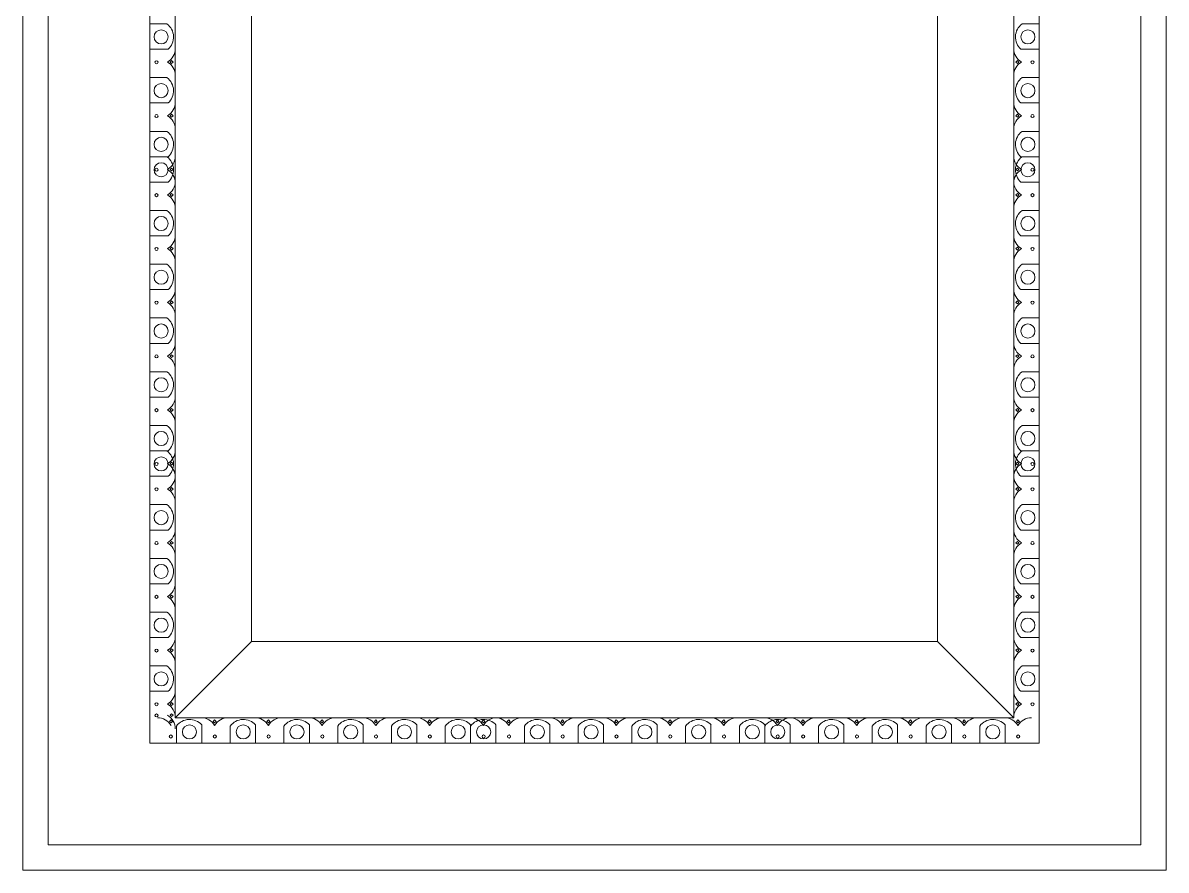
# Model space of a CAD drawing. Header units: millimetres. Extents: x 351279 to 387190, y -1289537 to -1277077.
# Drawn here: x 357921.5 to 358371.5, y -1280500.1 to -1280166.6 of the extents above; entities that cross this region are included whole.
import ezdxf

# ---------------------------------------------------------------- set-up
doc = ezdxf.new("R2010")
doc.units = ezdxf.units.MM
doc.header["$LTSCALE"] = 20
doc.layers.add('图层12', color=8, linetype='Continuous', lineweight=5)

msp = doc.modelspace()

# ---------------------------------------------------------------- linework, layer by layer
at = {"color": 145, "lineweight": 5}
for p, q in [((357921.492, -1280500.137), (357921.492, -1279820.137)), ((358371.492, -1279820.137), (358371.492, -1280500.137)), ((357971.492, -1280167.022), (357978.206, -1280167.022)), ((357971.492, -1280167.022), (357978.206, -1280167.022)), ((358321.492, -1280167.022), (358314.778, -1280167.022)), ((358321.492, -1280167.022), (358314.778, -1280167.022)), ((357971.492, -1280177.022), (357978.636, -1280177.022)), ((357971.492, -1280177.022), (357978.636, -1280177.022)), ((358321.492, -1280177.022), (358314.348, -1280177.022)), ((358321.492, -1280177.022), (358314.348, -1280177.022)), ((357971.492, -1280188.179), (357978.206, -1280188.179)), ((357971.492, -1280188.179), (357978.206, -1280188.179)), ((358321.492, -1280188.179), (358314.778, -1280188.179)), ((358321.492, -1280188.179), (358314.778, -1280188.179)), ((357971.492, -1280198.179), (357978.636, -1280198.179)), ((357971.492, -1280198.179), (357978.636, -1280198.179)), ((358321.492, -1280198.179), (358314.348, -1280198.179)), ((358321.492, -1280198.179), (358314.348, -1280198.179)), ((357971.492, -1280209.336), (357978.206, -1280209.336)), ((358321.492, -1280209.336), (358314.778, -1280209.336)), ((357971.492, -1280219.336), (357978.636, -1280219.336)), ((357971.492, -1280219.336), (357978.206, -1280219.336)), ((358321.492, -1280219.336), (358314.348, -1280219.336)), ((358321.492, -1280219.336), (358314.778, -1280219.336)), ((357971.492, -1280229.336), (357978.636, -1280229.336)), ((358321.492, -1280229.336), (358314.348, -1280229.336)), ((357971.492, -1280240.493), (357978.206, -1280240.493)), ((357971.492, -1280240.493), (357978.206, -1280240.493)), ((358321.492, -1280240.493), (358314.778, -1280240.493)), ((358321.492, -1280240.493), (358314.778, -1280240.493)), ((357971.492, -1280250.493), (357978.636, -1280250.493)), ((357971.492, -1280250.493), (357978.636, -1280250.493)), ((358321.492, -1280250.493), (358314.348, -1280250.493)), ((358321.492, -1280250.493), (358314.348, -1280250.493)), ((357971.492, -1280261.65), (357978.206, -1280261.65)), ((357971.492, -1280261.65), (357978.206, -1280261.65)), ((358321.492, -1280261.65), (358314.778, -1280261.65)), ((358321.492, -1280261.65), (358314.778, -1280261.65)), ((357971.492, -1280271.65), (357978.636, -1280271.65)), ((357971.492, -1280271.65), (357978.636, -1280271.65)), ((358321.492, -1280271.65), (358314.348, -1280271.65)), ((358321.492, -1280271.65), (358314.348, -1280271.65)), ((357971.492, -1280282.806), (357978.206, -1280282.806)), ((357971.492, -1280282.806), (357978.206, -1280282.806)), ((358321.492, -1280282.806), (358314.778, -1280282.806)), ((358321.492, -1280282.806), (358314.778, -1280282.806)), ((357971.492, -1280292.806), (357978.636, -1280292.806)), ((357971.492, -1280292.806), (357978.636, -1280292.806)), ((358321.492, -1280292.806), (358314.348, -1280292.806)), ((358321.492, -1280292.806), (358314.348, -1280292.806)), ((357971.492, -1280303.963), (357978.206, -1280303.963)), ((357971.492, -1280303.963), (357978.206, -1280303.963)), ((358321.492, -1280303.963), (358314.778, -1280303.963)), ((358321.492, -1280303.963), (358314.778, -1280303.963)), ((357971.492, -1280313.963), (357978.636, -1280313.963)), ((357971.492, -1280313.963), (357978.636, -1280313.963)), ((358321.492, -1280313.963), (358314.348, -1280313.963)), ((358321.492, -1280313.963), (358314.348, -1280313.963)), ((357971.492, -1280325.12), (357978.206, -1280325.12)), ((358321.492, -1280325.12), (358314.778, -1280325.12)), ((357971.492, -1280335.12), (357978.636, -1280335.12)), ((357971.492, -1280335.12), (357978.206, -1280335.12)), ((358321.492, -1280335.12), (358314.348, -1280335.12)), ((358321.492, -1280335.12), (358314.778, -1280335.12)), ((357971.492, -1280345.12), (357978.636, -1280345.12)), ((358321.492, -1280345.12), (358314.348, -1280345.12)), ((357971.492, -1280356.277), (357978.206, -1280356.277)), ((357971.492, -1280356.277), (357978.206, -1280356.277)), ((358321.492, -1280356.277), (358314.778, -1280356.277)), ((358321.492, -1280356.277), (358314.778, -1280356.277)), ((357971.492, -1280366.277), (357978.636, -1280366.277)), ((357971.492, -1280366.277), (357978.636, -1280366.277)), ((358321.492, -1280366.277), (358314.348, -1280366.277)), ((358321.492, -1280366.277), (358314.348, -1280366.277)), ((357971.492, -1280377.433), (357978.206, -1280377.433)), ((357971.492, -1280377.433), (357978.206, -1280377.433)), ((358321.492, -1280377.433), (358314.778, -1280377.433)), ((358321.492, -1280377.433), (358314.778, -1280377.433)), ((357971.492, -1280387.433), (357978.636, -1280387.433)), ((357971.492, -1280387.433), (357978.636, -1280387.433)), ((358321.492, -1280387.433), (358314.348, -1280387.433)), ((358321.492, -1280387.433), (358314.348, -1280387.433)), ((357971.492, -1280398.59), (357978.206, -1280398.59)), ((357971.492, -1280398.59), (357978.206, -1280398.59)), ((358321.492, -1280398.59), (358314.778, -1280398.59)), ((358321.492, -1280398.59), (358314.778, -1280398.59)), ((357971.492, -1280408.59), (357978.636, -1280408.59)), ((357971.492, -1280408.59), (357978.636, -1280408.59)), ((358011.492, -1280410.137), (357981.492, -1280440.137)), ((358281.492, -1280410.137), (358311.492, -1280440.137)), ((358321.492, -1280408.59), (358314.348, -1280408.59)), ((358321.492, -1280408.59), (358314.348, -1280408.59)), ((357971.492, -1280419.747), (357978.206, -1280419.747)), ((357971.492, -1280419.747), (357978.206, -1280419.747)), ((358321.492, -1280419.747), (358314.778, -1280419.747)), ((358321.492, -1280419.747), (358314.778, -1280419.747)), ((357971.492, -1280429.747), (357978.636, -1280429.747)), ((357971.492, -1280429.747), (357978.636, -1280429.747)), ((358321.492, -1280429.747), (358314.348, -1280429.747)), ((358321.492, -1280429.747), (358314.348, -1280429.747)), ((357981.936, -1280450.137), (357981.936, -1280443.423)), ((357991.936, -1280450.137), (357991.936, -1280442.993)), ((358003.093, -1280450.137), (358003.093, -1280443.423)), ((358003.093, -1280450.137), (358003.093, -1280443.423)), ((358013.093, -1280450.137), (358013.093, -1280442.993)), ((358013.093, -1280450.137), (358013.093, -1280442.993)), ((358024.25, -1280450.137), (358024.25, -1280443.423)), ((358024.25, -1280450.137), (358024.25, -1280443.423)), ((358034.25, -1280450.137), (358034.25, -1280442.993)), ((358034.25, -1280450.137), (358034.25, -1280442.993)), ((358045.407, -1280450.137), (358045.407, -1280443.423)), ((358045.407, -1280450.137), (358045.407, -1280443.423)), ((358055.407, -1280450.137), (358055.407, -1280442.993)), ((358055.407, -1280450.137), (358055.407, -1280442.993)), ((358066.563, -1280450.137), (358066.563, -1280443.423)), ((358066.563, -1280450.137), (358066.563, -1280443.423)), ((358076.563, -1280450.137), (358076.563, -1280442.993)), ((358076.563, -1280450.137), (358076.563, -1280442.993)), ((358087.72, -1280450.137), (358087.72, -1280443.423)), ((358097.72, -1280450.137), (358097.72, -1280442.993)), ((358097.72, -1280450.137), (358097.72, -1280443.423)), ((358107.72, -1280450.137), (358107.72, -1280442.993)), ((358118.877, -1280450.137), (358118.877, -1280443.423)), ((358118.877, -1280450.137), (358118.877, -1280443.423)), ((358128.877, -1280450.137), (358128.877, -1280442.993)), ((358128.877, -1280450.137), (358128.877, -1280442.993)), ((358140.034, -1280450.137), (358140.034, -1280443.423)), ((358140.034, -1280450.137), (358140.034, -1280443.423)), ((358150.034, -1280450.137), (358150.034, -1280442.993)), ((358150.034, -1280450.137), (358150.034, -1280442.993)), ((358161.19, -1280450.137), (358161.19, -1280443.423)), ((358161.19, -1280450.137), (358161.19, -1280443.423)), ((358171.19, -1280450.137), (358171.19, -1280442.993)), ((358171.19, -1280450.137), (358171.19, -1280442.993)), ((358182.347, -1280450.137), (358182.347, -1280443.423)), ((358182.347, -1280450.137), (358182.347, -1280443.423)), ((358192.347, -1280450.137), (358192.347, -1280442.993)), ((358192.347, -1280450.137), (358192.347, -1280442.993)), ((358203.504, -1280450.137), (358203.504, -1280443.423)), ((358213.504, -1280450.137), (358213.504, -1280442.993)), ((358213.504, -1280450.137), (358213.504, -1280443.423)), ((358223.504, -1280450.137), (358223.504, -1280442.993)), ((358234.661, -1280450.137), (358234.661, -1280443.423)), ((358234.661, -1280450.137), (358234.661, -1280443.423)), ((358244.661, -1280450.137), (358244.661, -1280442.993)), ((358244.661, -1280450.137), (358244.661, -1280442.993)), ((358255.817, -1280450.137), (358255.817, -1280443.423)), ((358255.817, -1280450.137), (358255.817, -1280443.423)), ((358265.817, -1280450.137), (358265.817, -1280442.993)), ((358265.817, -1280450.137), (358265.817, -1280442.993)), ((358276.974, -1280450.137), (358276.974, -1280443.423)), ((358276.974, -1280450.137), (358276.974, -1280443.423)), ((358286.974, -1280450.137), (358286.974, -1280442.993)), ((358286.974, -1280450.137), (358286.974, -1280442.993)), ((358298.131, -1280450.137), (358298.131, -1280443.423)), ((358298.131, -1280450.137), (358298.131, -1280443.423)), ((358308.131, -1280450.137), (358308.131, -1280442.993)), ((358308.131, -1280450.137), (358308.131, -1280442.993)), ((358371.492, -1280500.137), (357921.492, -1280500.137))]:
    msp.add_line(p, q, dxfattribs=at)
for points in [[(357921.492, -1279990.137), (358371.492, -1279990.137), (358371.492, -1280500.137), (357921.492, -1280500.137)], [(357971.492, -1280040.137), (358321.492, -1280040.137), (358321.492, -1280450.137), (357971.492, -1280450.137)], [(358011.492, -1280080.137), (358281.492, -1280080.137), (358281.492, -1280410.137), (358011.492, -1280410.137)], [(357980.616, -1280182.047), (357980.05, -1280182.612), (357979.484, -1280182.047), (357980.05, -1280181.481)], [(357980.616, -1280182.047), (357980.05, -1280182.612), (357979.484, -1280182.047), (357980.05, -1280181.481)], [(358312.368, -1280182.047), (358312.934, -1280182.612), (358313.5, -1280182.047), (358312.934, -1280181.481)], [(358312.368, -1280182.047), (358312.934, -1280182.612), (358313.5, -1280182.047), (358312.934, -1280181.481)], [(357980.616, -1280203.203), (357980.05, -1280203.769), (357979.484, -1280203.203), (357980.05, -1280202.638)], [(357980.616, -1280203.203), (357980.05, -1280203.769), (357979.484, -1280203.203), (357980.05, -1280202.638)], [(358312.368, -1280203.203), (358312.934, -1280203.769), (358313.5, -1280203.203), (358312.934, -1280202.638)], [(358312.368, -1280203.203), (358312.934, -1280203.769), (358313.5, -1280203.203), (358312.934, -1280202.638)], [(357980.616, -1280224.36), (357980.05, -1280224.926), (357979.484, -1280224.36), (357980.05, -1280223.794)], [(358312.368, -1280224.36), (358312.934, -1280224.926), (358313.5, -1280224.36), (358312.934, -1280223.794)], [(357980.616, -1280234.36), (357980.05, -1280234.926), (357979.484, -1280234.36), (357980.05, -1280233.794)], [(358312.368, -1280234.36), (358312.934, -1280234.926), (358313.5, -1280234.36), (358312.934, -1280233.794)], [(357980.616, -1280255.517), (357980.05, -1280256.083), (357979.484, -1280255.517), (357980.05, -1280254.951)], [(357980.616, -1280255.517), (357980.05, -1280256.083), (357979.484, -1280255.517), (357980.05, -1280254.951)], [(358312.368, -1280255.517), (358312.934, -1280256.083), (358313.5, -1280255.517), (358312.934, -1280254.951)], [(358312.368, -1280255.517), (358312.934, -1280256.083), (358313.5, -1280255.517), (358312.934, -1280254.951)], [(357980.616, -1280276.674), (357980.05, -1280277.239), (357979.484, -1280276.674), (357980.05, -1280276.108)], [(357980.616, -1280276.674), (357980.05, -1280277.239), (357979.484, -1280276.674), (357980.05, -1280276.108)], [(358312.368, -1280276.674), (358312.934, -1280277.239), (358313.5, -1280276.674), (358312.934, -1280276.108)], [(358312.368, -1280276.674), (358312.934, -1280277.239), (358313.5, -1280276.674), (358312.934, -1280276.108)], [(357980.616, -1280297.83), (357980.05, -1280298.396), (357979.484, -1280297.83), (357980.05, -1280297.265)], [(357980.616, -1280297.83), (357980.05, -1280298.396), (357979.484, -1280297.83), (357980.05, -1280297.265)], [(358312.368, -1280297.83), (358312.934, -1280298.396), (358313.5, -1280297.83), (358312.934, -1280297.265)], [(358312.368, -1280297.83), (358312.934, -1280298.396), (358313.5, -1280297.83), (358312.934, -1280297.265)], [(357980.616, -1280318.987), (357980.05, -1280319.553), (357979.484, -1280318.987), (357980.05, -1280318.422)], [(357980.616, -1280318.987), (357980.05, -1280319.553), (357979.484, -1280318.987), (357980.05, -1280318.422)], [(358312.368, -1280318.987), (358312.934, -1280319.553), (358313.5, -1280318.987), (358312.934, -1280318.422)], [(358312.368, -1280318.987), (358312.934, -1280319.553), (358313.5, -1280318.987), (358312.934, -1280318.422)], [(357980.616, -1280340.144), (357980.05, -1280340.71), (357979.484, -1280340.144), (357980.05, -1280339.578)], [(358312.368, -1280340.144), (358312.934, -1280340.71), (358313.5, -1280340.144), (358312.934, -1280339.578)], [(357980.616, -1280350.144), (357980.05, -1280350.71), (357979.484, -1280350.144), (357980.05, -1280349.578)], [(358312.368, -1280350.144), (358312.934, -1280350.71), (358313.5, -1280350.144), (358312.934, -1280349.578)], [(357980.616, -1280371.301), (357980.05, -1280371.866), (357979.484, -1280371.301), (357980.05, -1280370.735)], [(357980.616, -1280371.301), (357980.05, -1280371.866), (357979.484, -1280371.301), (357980.05, -1280370.735)], [(358312.368, -1280371.301), (358312.934, -1280371.866), (358313.5, -1280371.301), (358312.934, -1280370.735)], [(358312.368, -1280371.301), (358312.934, -1280371.866), (358313.5, -1280371.301), (358312.934, -1280370.735)], [(357980.616, -1280392.458), (357980.05, -1280393.023), (357979.484, -1280392.458), (357980.05, -1280391.892)], [(357980.616, -1280392.458), (357980.05, -1280393.023), (357979.484, -1280392.458), (357980.05, -1280391.892)], [(358312.368, -1280392.458), (358312.934, -1280393.023), (358313.5, -1280392.458), (358312.934, -1280391.892)], [(358312.368, -1280392.458), (358312.934, -1280393.023), (358313.5, -1280392.458), (358312.934, -1280391.892)], [(357980.616, -1280413.614), (357980.05, -1280414.18), (357979.484, -1280413.614), (357980.05, -1280413.049)], [(357980.616, -1280413.614), (357980.05, -1280414.18), (357979.484, -1280413.614), (357980.05, -1280413.049)], [(358312.368, -1280413.614), (358312.934, -1280414.18), (358313.5, -1280413.614), (358312.934, -1280413.049)], [(358312.368, -1280413.614), (358312.934, -1280414.18), (358313.5, -1280413.614), (358312.934, -1280413.049)], [(357980.616, -1280434.771), (357980.05, -1280435.337), (357979.484, -1280434.771), (357980.05, -1280434.205)], [(357980.616, -1280434.771), (357980.05, -1280435.337), (357979.484, -1280434.771), (357980.05, -1280434.205)], [(358312.368, -1280434.771), (358312.934, -1280435.337), (358313.5, -1280434.771), (358312.934, -1280434.205)], [(358312.368, -1280434.771), (358312.934, -1280435.337), (358313.5, -1280434.771), (358312.934, -1280434.205)], [(357980.616, -1280439.151), (357980.05, -1280439.717), (357979.484, -1280439.151), (357980.05, -1280438.586)], [(357980.616, -1280439.151), (357980.05, -1280439.717), (357979.484, -1280439.151), (357980.05, -1280438.586)], [(357979.829, -1280441.014), (357979.263, -1280441.579), (357979.829, -1280442.145), (357980.394, -1280441.579)], [(357979.829, -1280441.014), (357979.263, -1280441.579), (357979.829, -1280442.145), (357980.394, -1280441.579)], [(357996.96, -1280441.014), (357997.526, -1280441.579), (357996.96, -1280442.145), (357996.395, -1280441.579)], [(358018.117, -1280441.014), (358018.683, -1280441.579), (358018.117, -1280442.145), (358017.551, -1280441.579)], [(358018.117, -1280441.014), (358018.683, -1280441.579), (358018.117, -1280442.145), (358017.551, -1280441.579)], [(358039.274, -1280441.014), (358039.84, -1280441.579), (358039.274, -1280442.145), (358038.708, -1280441.579)], [(358039.274, -1280441.014), (358039.84, -1280441.579), (358039.274, -1280442.145), (358038.708, -1280441.579)], [(358060.431, -1280441.014), (358060.996, -1280441.579), (358060.431, -1280442.145), (358059.865, -1280441.579)], [(358060.431, -1280441.014), (358060.996, -1280441.579), (358060.431, -1280442.145), (358059.865, -1280441.579)], [(358081.587, -1280441.014), (358082.153, -1280441.579), (358081.587, -1280442.145), (358081.022, -1280441.579)], [(358081.587, -1280441.014), (358082.153, -1280441.579), (358081.587, -1280442.145), (358081.022, -1280441.579)], [(358102.744, -1280441.014), (358103.31, -1280441.579), (358102.744, -1280442.145), (358102.179, -1280441.579)], [(358112.744, -1280441.014), (358113.31, -1280441.579), (358112.744, -1280442.145), (358112.179, -1280441.579)], [(358133.901, -1280441.014), (358134.467, -1280441.579), (358133.901, -1280442.145), (358133.335, -1280441.579)], [(358133.901, -1280441.014), (358134.467, -1280441.579), (358133.901, -1280442.145), (358133.335, -1280441.579)], [(358155.058, -1280441.014), (358155.623, -1280441.579), (358155.058, -1280442.145), (358154.492, -1280441.579)], [(358155.058, -1280441.014), (358155.623, -1280441.579), (358155.058, -1280442.145), (358154.492, -1280441.579)], [(358176.215, -1280441.014), (358176.78, -1280441.579), (358176.215, -1280442.145), (358175.649, -1280441.579)], [(358176.215, -1280441.014), (358176.78, -1280441.579), (358176.215, -1280442.145), (358175.649, -1280441.579)], [(358197.371, -1280441.014), (358197.937, -1280441.579), (358197.371, -1280442.145), (358196.806, -1280441.579)], [(358197.371, -1280441.014), (358197.937, -1280441.579), (358197.371, -1280442.145), (358196.806, -1280441.579)], [(358218.528, -1280441.014), (358219.094, -1280441.579), (358218.528, -1280442.145), (358217.962, -1280441.579)], [(358228.528, -1280441.014), (358229.094, -1280441.579), (358228.528, -1280442.145), (358227.962, -1280441.579)], [(358249.685, -1280441.014), (358250.251, -1280441.579), (358249.685, -1280442.145), (358249.119, -1280441.579)], [(358249.685, -1280441.014), (358250.251, -1280441.579), (358249.685, -1280442.145), (358249.119, -1280441.579)], [(358270.842, -1280441.014), (358271.407, -1280441.579), (358270.842, -1280442.145), (358270.276, -1280441.579)], [(358270.842, -1280441.014), (358271.407, -1280441.579), (358270.842, -1280442.145), (358270.276, -1280441.579)], [(358291.998, -1280441.014), (358292.564, -1280441.579), (358291.998, -1280442.145), (358291.433, -1280441.579)], [(358291.998, -1280441.014), (358292.564, -1280441.579), (358291.998, -1280442.145), (358291.433, -1280441.579)], [(358313.155, -1280441.014), (358313.721, -1280441.579), (358313.155, -1280442.145), (358312.589, -1280441.579)], [(358313.155, -1280441.014), (358313.721, -1280441.579), (358313.155, -1280442.145), (358312.589, -1280441.579)]]:
    msp.add_lwpolyline(points, close=True, dxfattribs=at)
for centre, radius in [((357975.897, -1280172.146), 2.784), ((357975.897, -1280172.146), 2.784), ((358317.087, -1280172.146), 2.784), ((358317.087, -1280172.146), 2.784), ((357974.097, -1280182.143), 0.613), ((357974.097, -1280182.143), 0.613), ((358318.887, -1280182.143), 0.613), ((358318.887, -1280182.143), 0.613), ((357975.897, -1280193.303), 2.784), ((357975.897, -1280193.303), 2.784), ((358317.087, -1280193.303), 2.784), ((358317.087, -1280193.303), 2.784), ((357974.097, -1280203.3), 0.613), ((357974.097, -1280203.3), 0.613), ((358318.887, -1280203.3), 0.613), ((358318.887, -1280203.3), 0.613), ((357975.897, -1280214.459), 2.784), ((358317.087, -1280214.459), 2.784), ((357975.897, -1280224.459), 2.784), ((358317.087, -1280224.459), 2.784), ((357974.097, -1280224.457), 0.613), ((358318.887, -1280224.457), 0.613), ((357974.097, -1280234.457), 0.613), ((358318.887, -1280234.457), 0.613), ((357975.897, -1280245.616), 2.784), ((357975.897, -1280245.616), 2.784), ((358317.087, -1280245.616), 2.784), ((358317.087, -1280245.616), 2.784), ((357974.097, -1280255.614), 0.613), ((357974.097, -1280255.614), 0.613), ((358318.887, -1280255.614), 0.613), ((358318.887, -1280255.614), 0.613), ((357975.897, -1280266.773), 2.784), ((357975.897, -1280266.773), 2.784), ((358317.087, -1280266.773), 2.784), ((358317.087, -1280266.773), 2.784), ((357974.097, -1280276.77), 0.613), ((357974.097, -1280276.77), 0.613), ((358318.887, -1280276.77), 0.613), ((358318.887, -1280276.77), 0.613), ((357975.897, -1280287.93), 2.784), ((357975.897, -1280287.93), 2.784), ((358317.087, -1280287.93), 2.784), ((358317.087, -1280287.93), 2.784), ((357974.097, -1280297.927), 0.613), ((357974.097, -1280297.927), 0.613), ((358318.887, -1280297.927), 0.613), ((358318.887, -1280297.927), 0.613), ((357975.897, -1280309.087), 2.784), ((357975.897, -1280309.087), 2.784), ((358317.087, -1280309.087), 2.784), ((358317.087, -1280309.087), 2.784), ((357974.097, -1280319.084), 0.613), ((357974.097, -1280319.084), 0.613), ((358318.887, -1280319.084), 0.613), ((358318.887, -1280319.084), 0.613), ((357975.897, -1280330.243), 2.784), ((358317.087, -1280330.243), 2.784), ((357975.897, -1280340.243), 2.784), ((357974.097, -1280340.241), 0.613), ((358317.087, -1280340.243), 2.784), ((358318.887, -1280340.241), 0.613), ((357974.097, -1280350.241), 0.613), ((358318.887, -1280350.241), 0.613), ((357975.897, -1280361.4), 2.784), ((357975.897, -1280361.4), 2.784), ((358317.087, -1280361.4), 2.784), ((358317.087, -1280361.4), 2.784), ((357974.097, -1280371.397), 0.613), ((357974.097, -1280371.397), 0.613), ((358318.887, -1280371.397), 0.613), ((358318.887, -1280371.397), 0.613), ((357975.897, -1280382.557), 2.784), ((357975.897, -1280382.557), 2.784), ((358317.087, -1280382.557), 2.784), ((358317.087, -1280382.557), 2.784), ((357974.097, -1280392.554), 0.613), ((357974.097, -1280392.554), 0.613), ((358318.887, -1280392.554), 0.613), ((358318.887, -1280392.554), 0.613), ((357975.897, -1280403.714), 2.784), ((357975.897, -1280403.714), 2.784), ((358317.087, -1280403.714), 2.784), ((358317.087, -1280403.714), 2.784), ((357974.097, -1280413.711), 0.613), ((357974.097, -1280413.711), 0.613), ((358318.887, -1280413.711), 0.613), ((358318.887, -1280413.711), 0.613), ((357975.897, -1280424.87), 2.784), ((357975.897, -1280424.87), 2.784), ((358317.087, -1280424.87), 2.784), ((358317.087, -1280424.87), 2.784), ((357974.097, -1280434.868), 0.613), ((357974.097, -1280434.868), 0.613), ((358318.887, -1280434.868), 0.613), ((358318.887, -1280434.868), 0.613), ((357974.097, -1280439.248), 0.613), ((357974.097, -1280439.248), 0.613), ((357987.06, -1280445.733), 2.784), ((358008.216, -1280445.733), 2.784), ((358008.216, -1280445.733), 2.784), ((358029.373, -1280445.733), 2.784), ((358029.373, -1280445.733), 2.784), ((358050.53, -1280445.733), 2.784), ((358050.53, -1280445.733), 2.784), ((358071.687, -1280445.733), 2.784), ((358071.687, -1280445.733), 2.784), ((358092.844, -1280445.733), 2.784), ((358102.844, -1280445.733), 2.784), ((358124, -1280445.733), 2.784), ((358124, -1280445.733), 2.784), ((358145.157, -1280445.733), 2.784), ((358145.157, -1280445.733), 2.784), ((358166.314, -1280445.733), 2.784), ((358166.314, -1280445.733), 2.784), ((358187.471, -1280445.733), 2.784), ((358187.471, -1280445.733), 2.784), ((358208.627, -1280445.733), 2.784), ((358218.627, -1280445.733), 2.784), ((358239.784, -1280445.733), 2.784), ((358239.784, -1280445.733), 2.784), ((358260.941, -1280445.733), 2.784), ((358260.941, -1280445.733), 2.784), ((358282.098, -1280445.733), 2.784), ((358282.098, -1280445.733), 2.784), ((358303.254, -1280445.733), 2.784), ((358303.254, -1280445.733), 2.784), ((357979.732, -1280447.533), 0.613), ((357979.732, -1280447.533), 0.613), ((357997.057, -1280447.533), 0.613), ((358018.214, -1280447.533), 0.613), ((358018.214, -1280447.533), 0.613), ((358039.371, -1280447.533), 0.613), ((358039.371, -1280447.533), 0.613), ((358060.527, -1280447.533), 0.613), ((358060.527, -1280447.533), 0.613), ((358081.684, -1280447.533), 0.613), ((358081.684, -1280447.533), 0.613), ((358102.841, -1280447.533), 0.613), ((358112.841, -1280447.533), 0.613), ((358133.998, -1280447.533), 0.613), ((358133.998, -1280447.533), 0.613), ((358155.154, -1280447.533), 0.613), ((358155.154, -1280447.533), 0.613), ((358176.311, -1280447.533), 0.613), ((358176.311, -1280447.533), 0.613), ((358197.468, -1280447.533), 0.613), ((358197.468, -1280447.533), 0.613), ((358218.625, -1280447.533), 0.613), ((358228.625, -1280447.533), 0.613), ((358249.781, -1280447.533), 0.613), ((358249.781, -1280447.533), 0.613), ((358270.938, -1280447.533), 0.613), ((358270.938, -1280447.533), 0.613), ((358292.095, -1280447.533), 0.613), ((358292.095, -1280447.533), 0.613), ((358313.252, -1280447.533), 0.613), ((358313.252, -1280447.533), 0.613)]:
    msp.add_circle(centre, radius, dxfattribs=at)
for centre, radius, start, end in [((357974.339, -1280172.198), 6.461, 311.69506, 53.23212), ((357974.339, -1280172.198), 6.461, 311.69506, 53.23212), ((358318.645, -1280172.198), 6.461, 126.76788, 228.30494), ((358318.645, -1280172.198), 6.461, 126.76788, 228.30494), ((357975.072, -1280176.601), 6.42, 301.98054, 359.28908), ((357975.072, -1280176.601), 6.42, 301.98054, 359.28908), ((358317.912, -1280176.601), 6.42, 180.71092, 238.01946), ((358317.912, -1280176.601), 6.42, 180.71092, 238.01946), ((357975.072, -1280187.492), 6.42, 0.71092, 58.01946), ((357975.072, -1280187.492), 6.42, 0.71092, 58.01946), ((358317.912, -1280187.492), 6.42, 121.98054, 179.28908), ((358317.912, -1280187.492), 6.42, 121.98054, 179.28908), ((357974.339, -1280193.355), 6.461, 311.69506, 53.23212), ((357974.339, -1280193.355), 6.461, 311.69506, 53.23212), ((358318.645, -1280193.355), 6.461, 126.76788, 228.30494), ((358318.645, -1280193.355), 6.461, 126.76788, 228.30494), ((357975.072, -1280197.758), 6.42, 301.98054, 359.28908), ((357975.072, -1280197.758), 6.42, 301.98054, 359.28908), ((358317.912, -1280197.758), 6.42, 180.71092, 238.01946), ((358317.912, -1280197.758), 6.42, 180.71092, 238.01946), ((357975.072, -1280208.649), 6.42, 0.71092, 58.01946), ((357975.072, -1280208.649), 6.42, 0.71092, 58.01946), ((358317.912, -1280208.649), 6.42, 121.98054, 179.28908), ((358317.912, -1280208.649), 6.42, 121.98054, 179.28908), ((357974.339, -1280214.512), 6.461, 311.69506, 53.23212), ((358318.645, -1280214.512), 6.461, 126.76788, 228.30494), ((357974.339, -1280224.512), 6.461, 311.69506, 53.23212), ((357975.072, -1280218.914), 6.42, 301.98054, 359.28908), ((358317.912, -1280218.914), 6.42, 180.71092, 238.01946), ((358318.645, -1280224.512), 6.461, 126.76788, 228.30494), ((357975.072, -1280229.806), 6.42, 0.71092, 58.01946), ((358317.912, -1280229.806), 6.42, 121.98054, 179.28908), ((357975.072, -1280228.914), 6.42, 301.98054, 359.28908), ((358317.912, -1280228.914), 6.42, 180.71092, 238.01946), ((357975.072, -1280239.806), 6.42, 0.71092, 58.01946), ((358317.912, -1280239.806), 6.42, 121.98054, 179.28908), ((357974.339, -1280245.668), 6.461, 311.69506, 53.23212), ((357974.339, -1280245.668), 6.461, 311.69506, 53.23212), ((358318.645, -1280245.668), 6.461, 126.76788, 228.30494), ((358318.645, -1280245.668), 6.461, 126.76788, 228.30494), ((357975.072, -1280250.071), 6.42, 301.98054, 359.28908), ((357975.072, -1280250.071), 6.42, 301.98054, 359.28908), ((358317.912, -1280250.071), 6.42, 180.71092, 238.01946), ((358317.912, -1280250.071), 6.42, 180.71092, 238.01946), ((357975.072, -1280260.963), 6.42, 0.71092, 58.01946), ((357975.072, -1280260.963), 6.42, 0.71092, 58.01946), ((358317.912, -1280260.963), 6.42, 121.98054, 179.28908), ((358317.912, -1280260.963), 6.42, 121.98054, 179.28908), ((357974.339, -1280266.825), 6.461, 311.69506, 53.23212), ((357974.339, -1280266.825), 6.461, 311.69506, 53.23212), ((358318.645, -1280266.825), 6.461, 126.76788, 228.30494), ((358318.645, -1280266.825), 6.461, 126.76788, 228.30494), ((357975.072, -1280271.228), 6.42, 301.98054, 359.28908), ((357975.072, -1280271.228), 6.42, 301.98054, 359.28908), ((358317.912, -1280271.228), 6.42, 180.71092, 238.01946), ((358317.912, -1280271.228), 6.42, 180.71092, 238.01946), ((357975.072, -1280282.12), 6.42, 0.71092, 58.01946), ((357975.072, -1280282.12), 6.42, 0.71092, 58.01946), ((358317.912, -1280282.12), 6.42, 121.98054, 179.28908), ((358317.912, -1280282.12), 6.42, 121.98054, 179.28908), ((357974.339, -1280287.982), 6.461, 311.69506, 53.23212), ((357974.339, -1280287.982), 6.461, 311.69506, 53.23212), ((358318.645, -1280287.982), 6.461, 126.76788, 228.30494), ((358318.645, -1280287.982), 6.461, 126.76788, 228.30494), ((357975.072, -1280292.385), 6.42, 301.98054, 359.28908), ((357975.072, -1280292.385), 6.42, 301.98054, 359.28908), ((358317.912, -1280292.385), 6.42, 180.71092, 238.01946), ((358317.912, -1280292.385), 6.42, 180.71092, 238.01946), ((357975.072, -1280303.276), 6.42, 0.71092, 58.01946), ((357975.072, -1280303.276), 6.42, 0.71092, 58.01946), ((358317.912, -1280303.276), 6.42, 121.98054, 179.28908), ((358317.912, -1280303.276), 6.42, 121.98054, 179.28908), ((357974.339, -1280309.139), 6.461, 311.69506, 53.23212), ((357974.339, -1280309.139), 6.461, 311.69506, 53.23212), ((358318.645, -1280309.139), 6.461, 126.76788, 228.30494), ((358318.645, -1280309.139), 6.461, 126.76788, 228.30494), ((357975.072, -1280313.541), 6.42, 301.98054, 359.28908), ((357975.072, -1280313.541), 6.42, 301.98054, 359.28908), ((358317.912, -1280313.541), 6.42, 180.71092, 238.01946), ((358317.912, -1280313.541), 6.42, 180.71092, 238.01946), ((357975.072, -1280324.433), 6.42, 0.71092, 58.01946), ((357975.072, -1280324.433), 6.42, 0.71092, 58.01946), ((358317.912, -1280324.433), 6.42, 121.98054, 179.28908), ((358317.912, -1280324.433), 6.42, 121.98054, 179.28908), ((357974.339, -1280330.296), 6.461, 311.69506, 53.23212), ((358318.645, -1280330.296), 6.461, 126.76788, 228.30494), ((357974.339, -1280340.296), 6.461, 311.69506, 53.23212), ((357975.072, -1280334.698), 6.42, 301.98054, 359.28908), ((358317.912, -1280334.698), 6.42, 180.71092, 238.01946), ((358318.645, -1280340.296), 6.461, 126.76788, 228.30494), ((357975.072, -1280345.59), 6.42, 0.71092, 58.01946), ((358317.912, -1280345.59), 6.42, 121.98054, 179.28908), ((357975.072, -1280344.698), 6.42, 301.98054, 359.28908), ((358317.912, -1280344.698), 6.42, 180.71092, 238.01946), ((357975.072, -1280355.59), 6.42, 0.71092, 58.01946), ((358317.912, -1280355.59), 6.42, 121.98054, 179.28908), ((357974.339, -1280361.452), 6.461, 311.69506, 53.23212), ((357974.339, -1280361.452), 6.461, 311.69506, 53.23212), ((358318.645, -1280361.452), 6.461, 126.76788, 228.30494), ((358318.645, -1280361.452), 6.461, 126.76788, 228.30494), ((357975.072, -1280365.855), 6.42, 301.98054, 359.28908), ((357975.072, -1280365.855), 6.42, 301.98054, 359.28908), ((358317.912, -1280365.855), 6.42, 180.71092, 238.01946), ((358317.912, -1280365.855), 6.42, 180.71092, 238.01946), ((357975.072, -1280376.747), 6.42, 0.71092, 58.01946), ((357975.072, -1280376.747), 6.42, 0.71092, 58.01946), ((358317.912, -1280376.747), 6.42, 121.98054, 179.28908), ((358317.912, -1280376.747), 6.42, 121.98054, 179.28908), ((357974.339, -1280382.609), 6.461, 311.69506, 53.23212), ((357974.339, -1280382.609), 6.461, 311.69506, 53.23212), ((358318.645, -1280382.609), 6.461, 126.76788, 228.30494), ((358318.645, -1280382.609), 6.461, 126.76788, 228.30494), ((357975.072, -1280387.012), 6.42, 301.98054, 359.28908), ((357975.072, -1280387.012), 6.42, 301.98054, 359.28908), ((358317.912, -1280387.012), 6.42, 180.71092, 238.01946), ((358317.912, -1280387.012), 6.42, 180.71092, 238.01946), ((357975.072, -1280397.903), 6.42, 0.71092, 58.01946), ((357975.072, -1280397.903), 6.42, 0.71092, 58.01946), ((358317.912, -1280397.903), 6.42, 121.98054, 179.28908), ((358317.912, -1280397.903), 6.42, 121.98054, 179.28908), ((357974.339, -1280403.766), 6.461, 311.69506, 53.23212), ((357974.339, -1280403.766), 6.461, 311.69506, 53.23212), ((358318.645, -1280403.766), 6.461, 126.76788, 228.30494), ((358318.645, -1280403.766), 6.461, 126.76788, 228.30494), ((357975.072, -1280408.168), 6.42, 301.98054, 359.28908), ((357975.072, -1280408.168), 6.42, 301.98054, 359.28908), ((358317.912, -1280408.168), 6.42, 180.71092, 238.01946), ((358317.912, -1280408.168), 6.42, 180.71092, 238.01946), ((357975.072, -1280419.06), 6.42, 0.71092, 58.01946), ((357975.072, -1280419.06), 6.42, 0.71092, 58.01946), ((358317.912, -1280419.06), 6.42, 121.98054, 179.28908), ((358317.912, -1280419.06), 6.42, 121.98054, 179.28908), ((357974.339, -1280424.923), 6.461, 311.69506, 53.23212), ((357974.339, -1280424.923), 6.461, 311.69506, 53.23212), ((358318.645, -1280424.923), 6.461, 126.76788, 228.30494), ((358318.645, -1280424.923), 6.461, 126.76788, 228.30494), ((357975.072, -1280429.325), 6.42, 301.98054, 359.28908), ((357975.072, -1280429.325), 6.42, 301.98054, 359.28908), ((358317.912, -1280429.325), 6.42, 180.71092, 238.01946), ((358317.912, -1280429.325), 6.42, 180.71092, 238.01946), ((357975.072, -1280440.217), 6.42, 0.71092, 58.01946), ((357975.072, -1280440.217), 6.42, 0.71092, 58.01946), ((358317.912, -1280440.217), 6.42, 121.98054, 179.28908), ((358317.912, -1280440.217), 6.42, 121.98054, 179.28908), ((357974.383, -1280446.557), 6.42, 31.98054, 89.28908), ((357974.383, -1280446.557), 6.42, 31.98054, 89.28908), ((357975.072, -1280444.597), 6.42, 0.71092, 58.01946), ((357975.072, -1280444.597), 6.42, 0.71092, 58.01946), ((357987.112, -1280447.291), 6.461, 41.69506, 143.23212), ((357991.514, -1280446.557), 6.42, 31.98054, 89.28908), ((358002.406, -1280446.557), 6.42, 90.71092, 148.01946), ((358008.269, -1280447.291), 6.461, 41.69506, 143.23212), ((358008.269, -1280447.291), 6.461, 41.69506, 143.23212), ((358012.671, -1280446.557), 6.42, 31.98054, 89.28908), ((358012.671, -1280446.557), 6.42, 31.98054, 89.28908), ((358023.563, -1280446.557), 6.42, 90.71092, 148.01946), ((358023.563, -1280446.557), 6.42, 90.71092, 148.01946), ((358029.425, -1280447.291), 6.461, 41.69506, 143.23212), ((358029.425, -1280447.291), 6.461, 41.69506, 143.23212), ((358033.828, -1280446.557), 6.42, 31.98054, 89.28908), ((358033.828, -1280446.557), 6.42, 31.98054, 89.28908), ((358044.72, -1280446.557), 6.42, 90.71092, 148.01946), ((358044.72, -1280446.557), 6.42, 90.71092, 148.01946), ((358050.582, -1280447.291), 6.461, 41.69506, 143.23212), ((358050.582, -1280447.291), 6.461, 41.69506, 143.23212), ((358054.985, -1280446.557), 6.42, 31.98054, 89.28908), ((358054.985, -1280446.557), 6.42, 31.98054, 89.28908), ((358065.877, -1280446.557), 6.42, 90.71092, 148.01946), ((358065.877, -1280446.557), 6.42, 90.71092, 148.01946), ((358071.739, -1280447.291), 6.461, 41.69506, 143.23212), ((358071.739, -1280447.291), 6.461, 41.69506, 143.23212), ((358076.142, -1280446.557), 6.42, 31.98054, 89.28908), ((358076.142, -1280446.557), 6.42, 31.98054, 89.28908), ((358087.033, -1280446.557), 6.42, 90.71092, 148.01946), ((358087.033, -1280446.557), 6.42, 90.71092, 148.01946), ((358092.896, -1280447.291), 6.461, 41.69506, 143.23212), ((358097.298, -1280446.557), 6.42, 31.98054, 89.28908), ((358102.896, -1280447.291), 6.461, 41.69506, 143.23212), ((358108.19, -1280446.557), 6.42, 90.71092, 148.01946), ((358107.298, -1280446.557), 6.42, 31.98054, 89.28908), ((358118.19, -1280446.557), 6.42, 90.71092, 148.01946), ((358124.052, -1280447.291), 6.461, 41.69506, 143.23212), ((358124.052, -1280447.291), 6.461, 41.69506, 143.23212), ((358128.455, -1280446.557), 6.42, 31.98054, 89.28908), ((358128.455, -1280446.557), 6.42, 31.98054, 89.28908), ((358139.347, -1280446.557), 6.42, 90.71092, 148.01946), ((358139.347, -1280446.557), 6.42, 90.71092, 148.01946), ((358145.209, -1280447.291), 6.461, 41.69506, 143.23212), ((358145.209, -1280447.291), 6.461, 41.69506, 143.23212), ((358149.612, -1280446.557), 6.42, 31.98054, 89.28908), ((358149.612, -1280446.557), 6.42, 31.98054, 89.28908), ((358160.504, -1280446.557), 6.42, 90.71092, 148.01946), ((358160.504, -1280446.557), 6.42, 90.71092, 148.01946), ((358166.366, -1280447.291), 6.461, 41.69506, 143.23212), ((358166.366, -1280447.291), 6.461, 41.69506, 143.23212), ((358170.769, -1280446.557), 6.42, 31.98054, 89.28908), ((358170.769, -1280446.557), 6.42, 31.98054, 89.28908), ((358181.66, -1280446.557), 6.42, 90.71092, 148.01946), ((358181.66, -1280446.557), 6.42, 90.71092, 148.01946), ((358187.523, -1280447.291), 6.461, 41.69506, 143.23212), ((358187.523, -1280447.291), 6.461, 41.69506, 143.23212), ((358191.925, -1280446.557), 6.42, 31.98054, 89.28908), ((358191.925, -1280446.557), 6.42, 31.98054, 89.28908), ((358202.817, -1280446.557), 6.42, 90.71092, 148.01946), ((358202.817, -1280446.557), 6.42, 90.71092, 148.01946), ((358208.68, -1280447.291), 6.461, 41.69506, 143.23212), ((358213.082, -1280446.557), 6.42, 31.98054, 89.28908), ((358218.68, -1280447.291), 6.461, 41.69506, 143.23212), ((358223.974, -1280446.557), 6.42, 90.71092, 148.01946), ((358223.082, -1280446.557), 6.42, 31.98054, 89.28908), ((358233.974, -1280446.557), 6.42, 90.71092, 148.01946), ((358239.836, -1280447.291), 6.461, 41.69506, 143.23212), ((358239.836, -1280447.291), 6.461, 41.69506, 143.23212), ((358244.239, -1280446.557), 6.42, 31.98054, 89.28908), ((358244.239, -1280446.557), 6.42, 31.98054, 89.28908), ((358255.131, -1280446.557), 6.42, 90.71092, 148.01946), ((358255.131, -1280446.557), 6.42, 90.71092, 148.01946), ((358260.993, -1280447.291), 6.461, 41.69506, 143.23212), ((358260.993, -1280447.291), 6.461, 41.69506, 143.23212), ((358265.396, -1280446.557), 6.42, 31.98054, 89.28908), ((358265.396, -1280446.557), 6.42, 31.98054, 89.28908), ((358276.287, -1280446.557), 6.42, 90.71092, 148.01946), ((358276.287, -1280446.557), 6.42, 90.71092, 148.01946), ((358282.15, -1280447.291), 6.461, 41.69506, 143.23212), ((358282.15, -1280447.291), 6.461, 41.69506, 143.23212), ((358286.553, -1280446.557), 6.42, 31.98054, 89.28908), ((358286.553, -1280446.557), 6.42, 31.98054, 89.28908), ((358297.444, -1280446.557), 6.42, 90.71092, 148.01946), ((358297.444, -1280446.557), 6.42, 90.71092, 148.01946), ((358303.307, -1280447.291), 6.461, 41.69506, 143.23212), ((358303.307, -1280447.291), 6.461, 41.69506, 143.23212), ((358307.709, -1280446.557), 6.42, 31.98054, 89.28908), ((358307.709, -1280446.557), 6.42, 31.98054, 89.28908), ((358318.601, -1280446.557), 6.42, 90.71092, 148.01946), ((358318.601, -1280446.557), 6.42, 90.71092, 148.01946)]:
    msp.add_arc(centre, radius, start, end, dxfattribs=at)
at = {"layer": '图层12', "color": 145, "lineweight": 5}
for points in [[(357931.492, -1280000.137), (358361.492, -1280000.137), (358361.492, -1280490.137), (357931.492, -1280490.137)], [(357981.492, -1280050.137), (358311.492, -1280050.137), (358311.492, -1280440.137), (357981.492, -1280440.137)]]:
    msp.add_lwpolyline(points, close=True, dxfattribs=at)

doc.saveas('drawing.dxf')
